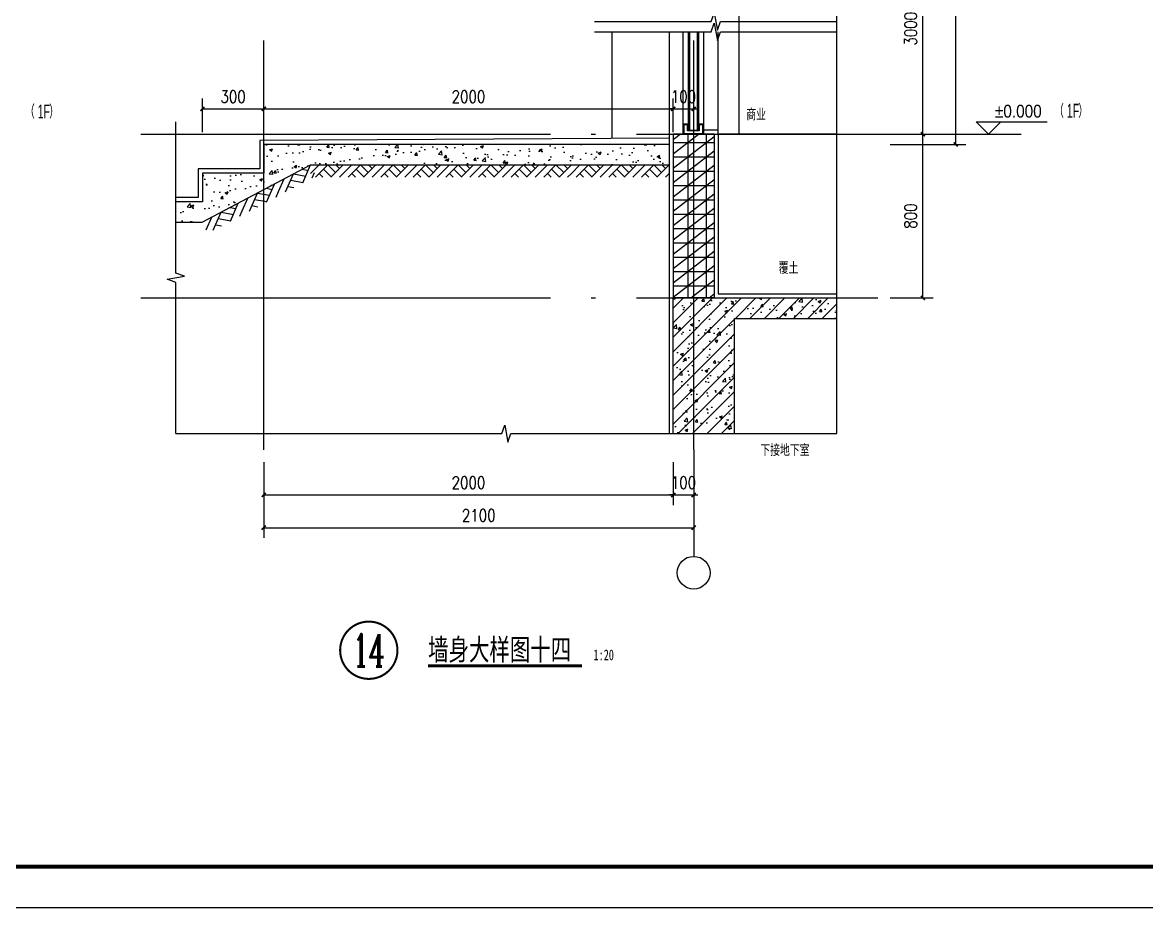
# Model space of a CAD drawing. Extents: x 718358 to 1668613, y -348838 to -159582.
# Drawn here: x 874419 to 879909, y -348838 to -344513 of the extents above; entities that cross this region are included whole.
import ezdxf
from ezdxf.enums import TextEntityAlignment as Align

# ---------------------------------------------------------------- set-up
doc = ezdxf.new("R2010")
doc.units = 0
doc.header["$LTSCALE"] = 1000
doc.linetypes.add('DOTE', pattern=[2.42, 2, -0.2, 0.02, -0.2])
for name, color, linetype in [('AXIS_TEXT', 7, 'Continuous'), ('PUB_TEXT', 10, 'Continuous'), ('建-可见线', 7, 'Continuous'), ('建-图例填充', 251, 'Continuous'), ('建-图框', 4, 'Continuous'), ('建-墙体', 2, 'Continuous'), ('建-尺寸', 73, 'Continuous'), ('建-房间名', 7, 'Continuous'), ('建-柱子', 6, 'Continuous'), ('建-标高', 3, 'Continuous'), ('建-符号', 3, 'Continuous'), ('建-符号说明', 7, 'Continuous'), ('建-轴标', 3, 'Continuous'), ('建-轴网', 14, 'DOTE'), ('建-门窗', 4, 'Continuous')]:
    doc.layers.add(name, color=color, linetype=linetype)
doc.styles.add('_TCH_DIM', font='gt单线西文.shx', dxfattribs={"width": 0.8, "bigfont": 'gt单线中文.shx'})
doc.styles.add('_TCH_LABEL', font='COMPLEX', dxfattribs={"bigfont": 'GBCBIG'})
doc.styles.add('_TCH_SPACE', font='gt单线西文.shx', dxfattribs={"width": 0.8, "height": 5, "bigfont": 'gt单线中文.shx'})
doc.styles.add('COMPLEX', font='COMPLEX')
doc.styles.add('DIM_FONT', font='SIMPLEX.shx', dxfattribs={"width": 0.8, "bigfont": 'GBCBIG.shx'})
doc.styles.add('黑体字', font='simhei.ttf', dxfattribs={"width": 0.7})
doc.dimstyles.new('DIMN20', dxfattribs={"dimscale": 0.2, "dimtxt": 300, "dimasz": 100, "dimexe": 250, "dimexo": 300, "dimgap": 150, "dimtad": 1, "dimdec": 0, "dimzin": 0, "dimdsep": 46, "dimtxsty": 'DIM_FONT', "dimblk": 'ARCHTICK', "dimcen": 0.09, "dimdle": 1, "dimclrt": 7, "dimazin": 2, "dimtfac": 1, "dimtdec": 0, "dimtix": 1, "dimtmove": 2, "dimatfit": 3, "dimldrblk": 'ARCHTICK', "dimfxl": 1, "dimtolj": 1, "dimtzin": 0, "dimarcsym": 0})

# ---------------------------------------------------------------- blocks, each defined once
blk = doc.blocks.new('玻璃门大样')
for p, q in [((-50, -46), (-50, -496)), ((-25, -496), (-25, -46)), ((-19, -496), (-19, -16)), ((19, -496), (19, -16)), ((25, -496), (25, -46)), ((50, -496), (50, -46))]:
    blk.add_line(p, q)
blk.add_lwpolyline([(-50, 4), (-50, -46), (-45, -46), (-45, -46), (-25, -46), (-25, -16), (25, -16), (25, -46), (45, -46), (45, -46), (50, -46), (50, 4)])
blk.add_lwpolyline([(-29, -42), (-46, -42), (-46, 0), (46, 0), (46, -42), (29, -42), (29, -12), (-29, -12)], close=True)
blk = doc.blocks.new('_ArchTick')
at = {"color": 0, "linetype": 'ByBlock', "const_width": 0.4}
blk.add_lwpolyline([(-0.5, -0.5), (0.5, 0.5)], dxfattribs=at)
blk = doc.blocks.new('*D1589')
at = {"layer": 'Defpoints', "color": 0, "transparency": 16777216}
for p in [(878597.4, -344028.9), (878817.4, -344028.9), (878597.4, -345058.9)]:
    blk.add_point(p, dxfattribs=at)
at = {"layer": '建-尺寸', "color": 0, "lineweight": -2, "transparency": 16777216}
for p, q in [((878657.4, -344028.9), (878867.4, -344028.9)), ((878817.4, -345059.1), (878817.4, -344028.7)), ((878657.4, -345058.9), (878867.4, -345058.9))]:
    blk.add_line(p, q, dxfattribs=at)
at = {"layer": '建-尺寸', "color": 0, "lineweight": -2, "transparency": 16777216, "xscale": 20, "yscale": 20, "zscale": 20}
for p, rotation in [((878817.4, -344028.9), 90), ((878817.4, -345058.9), 270)]:
    blk.add_blockref('_ArchTick', p, dxfattribs=dict(at, rotation=rotation))
at = {"layer": '建-尺寸', "color": 7, "transparency": 16777216, "insert": (878757.4, -344543.9), "char_height": 60, "attachment_point": 5, "rotation": 90, "style": 'DIM_FONT'}
blk.add_mtext('\\A1;3000', dxfattribs=at)
blk = doc.blocks.new('*D1590')
at = {"layer": 'Defpoints', "color": 0, "transparency": 16777216}
for p in [(878597.4, -345058.9), (878817.4, -345058.9), (878597.4, -345858.9)]:
    blk.add_point(p, dxfattribs=at)
at = {"layer": '建-尺寸', "color": 0, "lineweight": -2, "transparency": 16777216}
for p, q in [((878657.4, -345058.9), (878867.4, -345058.9)), ((878817.4, -345859.1), (878817.4, -345058.7)), ((878657.4, -345858.9), (878867.4, -345858.9))]:
    blk.add_line(p, q, dxfattribs=at)
at = {"layer": '建-尺寸', "color": 0, "lineweight": -2, "transparency": 16777216, "xscale": 20, "yscale": 20, "zscale": 20}
for p, rotation in [((878817.4, -345058.9), 90), ((878817.4, -345858.9), 270)]:
    blk.add_blockref('_ArchTick', p, dxfattribs=dict(at, rotation=rotation))
at = {"layer": '建-尺寸', "color": 7, "transparency": 16777216, "insert": (878757.4, -345458.9), "char_height": 60, "attachment_point": 5, "rotation": 90, "style": 'DIM_FONT'}
blk.add_mtext('\\A1;800', dxfattribs=at)
blk = doc.blocks.new('*D1593')
at = {"layer": 'Defpoints', "color": 0, "transparency": 16777216}
for p in [(878597.4, -342158.9), (878977.4, -342158.9), (878597.4, -345108.9)]:
    blk.add_point(p, dxfattribs=at)
at = {"layer": '建-轴标', "color": 0, "lineweight": -2, "transparency": 16777216}
for p, q in [((878657.4, -342158.9), (879027.4, -342158.9)), ((878977.4, -345109.1), (878977.4, -342158.7)), ((878657.4, -345108.9), (879027.4, -345108.9))]:
    blk.add_line(p, q, dxfattribs=at)
at = {"layer": '建-轴标', "color": 0, "lineweight": -2, "transparency": 16777216, "xscale": 20, "yscale": 20, "zscale": 20}
for p, rotation in [((878977.4, -342158.9), 90), ((878977.4, -345108.9), 270)]:
    blk.add_blockref('_ArchTick', p, dxfattribs=dict(at, rotation=rotation))
at = {"layer": '建-轴标', "color": 7, "transparency": 16777216, "insert": (878917.4, -343633.9), "char_height": 60, "attachment_point": 5, "rotation": 90, "style": 'DIM_FONT'}
blk.add_mtext('\\A1;5100', dxfattribs=at)
blk = doc.blocks.new('_AXISO')
blk.add_circle((0, 0), 0.5)
at = {"layer": 'AXIS_TEXT', "style": 'COMPLEX', "width": 1.041667}
blk.add_attdef('A', text='', height=0.56, dxfattribs=at).set_placement((-0.25, -0.28), (0.25, -0.28), align=Align.FIT)
blk = doc.blocks.new('*D1594')
at = {"layer": 'Defpoints', "color": 0, "transparency": 16777216}
for p in [(875597.4, -346601.7), (877697.4, -346601.7), (877697.4, -346981.7)]:
    blk.add_point(p, dxfattribs=at)
at = {"layer": '建-轴标', "color": 0, "lineweight": -2, "transparency": 16777216}
for p, q in [((875597.4, -346661.7), (875597.4, -347031.7)), ((877697.4, -346661.7), (877697.4, -347031.7)), ((875597.2, -346981.7), (877697.6, -346981.7))]:
    blk.add_line(p, q, dxfattribs=at)
at = {"layer": '建-轴标', "color": 0, "lineweight": -2, "transparency": 16777216, "xscale": 20, "yscale": 20, "zscale": 20, "rotation": 180}
blk.add_blockref('_ArchTick', (875597.4, -346981.7), dxfattribs=at)
at = {"layer": '建-轴标', "color": 0, "lineweight": -2, "transparency": 16777216, "xscale": 20, "yscale": 20, "zscale": 20}
blk.add_blockref('_ArchTick', (877697.4, -346981.7), dxfattribs=at)
at = {"layer": '建-轴标', "color": 7, "transparency": 16777216, "insert": (876647.4, -346921.7), "char_height": 60, "attachment_point": 5, "style": 'DIM_FONT'}
blk.add_mtext('\\A1;2100', dxfattribs=at)
blk = doc.blocks.new('*D1595')
at = {"layer": 'Defpoints', "color": 0, "transparency": 16777216}
for p in [(877597.4, -346601.7), (877697.4, -346601.7), (877697.4, -346821.7)]:
    blk.add_point(p, dxfattribs=at)
at = {"layer": '建-尺寸', "color": 0, "lineweight": -2, "transparency": 16777216}
for p, q in [((877597.4, -346661.7), (877597.4, -346871.7)), ((877697.4, -346661.7), (877697.4, -346871.7)), ((877597.4, -346821.7), (877577.4, -346821.7)), ((877597.4, -346821.7), (877697.4, -346821.7)), ((877697.4, -346821.7), (877717.4, -346821.7))]:
    blk.add_line(p, q, dxfattribs=at)
at = {"layer": '建-尺寸', "color": 0, "lineweight": -2, "transparency": 16777216, "xscale": 20, "yscale": 20, "zscale": 20}
blk.add_blockref('_ArchTick', (877597.4, -346821.7), dxfattribs=at)
at = {"layer": '建-尺寸', "color": 0, "lineweight": -2, "transparency": 16777216, "xscale": 20, "yscale": 20, "zscale": 20, "rotation": 180}
blk.add_blockref('_ArchTick', (877697.4, -346821.7), dxfattribs=at)
at = {"layer": '建-尺寸', "color": 7, "transparency": 16777216, "insert": (877647.4, -346761.7), "char_height": 60, "attachment_point": 5, "style": 'DIM_FONT'}
blk.add_mtext('\\A1;100', dxfattribs=at)
blk = doc.blocks.new('*D1596')
at = {"layer": 'Defpoints', "color": 0, "transparency": 16777216}
for p in [(875597.4, -346601.7), (877597.4, -346601.7), (877597.4, -346821.7)]:
    blk.add_point(p, dxfattribs=at)
at = {"layer": '建-尺寸', "color": 0, "lineweight": -2, "transparency": 16777216}
for p, q in [((875597.4, -346661.7), (875597.4, -346871.7)), ((877597.4, -346661.7), (877597.4, -346871.7)), ((875597.2, -346821.7), (877597.6, -346821.7))]:
    blk.add_line(p, q, dxfattribs=at)
at = {"layer": '建-尺寸', "color": 0, "lineweight": -2, "transparency": 16777216, "xscale": 20, "yscale": 20, "zscale": 20, "rotation": 180}
blk.add_blockref('_ArchTick', (875597.4, -346821.7), dxfattribs=at)
at = {"layer": '建-尺寸', "color": 0, "lineweight": -2, "transparency": 16777216, "xscale": 20, "yscale": 20, "zscale": 20}
blk.add_blockref('_ArchTick', (877597.4, -346821.7), dxfattribs=at)
at = {"layer": '建-尺寸', "color": 7, "transparency": 16777216, "insert": (876597.4, -346761.7), "char_height": 60, "attachment_point": 5, "style": 'DIM_FONT'}
blk.add_mtext('\\A1;2000', dxfattribs=at)
blk = doc.blocks.new('$LinePat$素土夯实')
at = {"color": 0}
for p, q in [((0, -210), (210, 0)), ((120, -300), (420, 0)), ((420, 0), (608, -188)), ((495, -300), (795, 0)), ((615, 0), (705, -90)), ((210, -210), (300, -300)), ((315, -105), (502, -293)), ((705, -300), (795, -210))]:
    blk.add_line(p, q, dxfattribs=at)
blk = doc.blocks.new('*D3406')
at = {"layer": 'Defpoints', "color": 0, "transparency": 16777216}
for p in [(875597.4, -344935), (875297.4, -345108.9), (875597.4, -345108.9)]:
    blk.add_point(p, dxfattribs=at)
at = {"layer": '建-尺寸', "color": 0, "lineweight": -2, "transparency": 16777216}
for p, q in [((875297.4, -345048.9), (875297.4, -344885)), ((875597.4, -345048.9), (875597.4, -344885)), ((875297.2, -344935), (875597.6, -344935))]:
    blk.add_line(p, q, dxfattribs=at)
at = {"layer": '建-尺寸', "color": 0, "lineweight": -2, "transparency": 16777216, "xscale": 20, "yscale": 20, "zscale": 20, "rotation": 180}
blk.add_blockref('_ArchTick', (875297.4, -344935), dxfattribs=at)
at = {"layer": '建-尺寸', "color": 0, "lineweight": -2, "transparency": 16777216, "xscale": 20, "yscale": 20, "zscale": 20}
blk.add_blockref('_ArchTick', (875597.4, -344935), dxfattribs=at)
at = {"layer": '建-尺寸', "color": 7, "transparency": 16777216, "insert": (875447.4, -344875), "char_height": 60, "attachment_point": 5, "style": 'DIM_FONT'}
blk.add_mtext('\\A1;300', dxfattribs=at)
blk = doc.blocks.new('*D3407')
at = {"layer": 'Defpoints', "color": 0, "transparency": 16777216}
for p in [(877597.4, -344935), (875597.4, -345108.9), (877597.4, -345108.9)]:
    blk.add_point(p, dxfattribs=at)
at = {"layer": '建-尺寸', "color": 0, "lineweight": -2, "transparency": 16777216}
for p, q in [((875597.4, -345048.9), (875597.4, -344885)), ((877597.4, -345048.9), (877597.4, -344885)), ((875597.2, -344935), (877597.6, -344935))]:
    blk.add_line(p, q, dxfattribs=at)
at = {"layer": '建-尺寸', "color": 0, "lineweight": -2, "transparency": 16777216, "xscale": 20, "yscale": 20, "zscale": 20, "rotation": 180}
blk.add_blockref('_ArchTick', (875597.4, -344935), dxfattribs=at)
at = {"layer": '建-尺寸', "color": 0, "lineweight": -2, "transparency": 16777216, "xscale": 20, "yscale": 20, "zscale": 20}
blk.add_blockref('_ArchTick', (877597.4, -344935), dxfattribs=at)
at = {"layer": '建-尺寸', "color": 7, "transparency": 16777216, "insert": (876597.4, -344875), "char_height": 60, "attachment_point": 5, "style": 'DIM_FONT'}
blk.add_mtext('\\A1;2000', dxfattribs=at)
blk = doc.blocks.new('*D3408')
at = {"layer": 'Defpoints', "color": 0, "transparency": 16777216}
for p in [(877697.4, -344935), (877597.4, -345108.9), (877697.4, -345108.9)]:
    blk.add_point(p, dxfattribs=at)
at = {"layer": '建-尺寸', "color": 0, "lineweight": -2, "transparency": 16777216}
for p, q in [((877597.4, -345048.9), (877597.4, -344885)), ((877697.4, -345048.9), (877697.4, -344885)), ((877597.4, -344935), (877577.4, -344935)), ((877597.4, -344935), (877697.4, -344935)), ((877697.4, -344935), (877717.4, -344935))]:
    blk.add_line(p, q, dxfattribs=at)
at = {"layer": '建-尺寸', "color": 0, "lineweight": -2, "transparency": 16777216, "xscale": 20, "yscale": 20, "zscale": 20}
blk.add_blockref('_ArchTick', (877597.4, -344935), dxfattribs=at)
at = {"layer": '建-尺寸', "color": 0, "lineweight": -2, "transparency": 16777216, "xscale": 20, "yscale": 20, "zscale": 20, "rotation": 180}
blk.add_blockref('_ArchTick', (877697.4, -344935), dxfattribs=at)
at = {"layer": '建-尺寸', "color": 7, "transparency": 16777216, "insert": (877647.4, -344875), "char_height": 60, "attachment_point": 5, "style": 'DIM_FONT'}
blk.add_mtext('\\A1;100', dxfattribs=at)

msp = doc.modelspace()

# ---------------------------------------------------------------- hatches: boundary and pattern name
at = {"layer": '建-图例填充'}
h = msp.add_hatch(dxfattribs=at)
h.set_pattern_fill('空心砖', color=256, scale=20, style=0)
h.set_pattern_definition([(0, (0, 0), (0, 70), []), (37.875, (80, 0), (-33.9230555, 43.6153314), []), (90, (80, 0), (-90, 6e-15), [])])
h.paths.add_polyline_path([(877797.4, -345058.9), (877597.4, -345058.9), (877597.4, -345858.9), (877797.4, -345858.9)])
h.paths.add_polyline_path([(875697.4, -341308.9), (875497.4, -341308.9), (875497.4, -342158.9), (875697.4, -342158.9)])
h.paths.add_polyline_path([(875297.4, -341308.9), (875197.4, -341308.9), (875197.4, -342158.9), (875297.4, -342158.9)])
h.paths.add_polyline_path([(875297.4, -342258.9), (875197.4, -342258.9), (875197.4, -342758.9), (875297.4, -342758.9)])
h.paths.add_polyline_path([(875297.4, -339458.9), (875197.4, -339458.9), (875197.4, -340058.9), (875297.4, -340058.9)])
h.paths.add_polyline_path([(877797.4, -342858.9), (877597.4, -342858.9), (877597.4, -342958.9), (877597.4, -343458.9), (877782.9, -343458.9), (877797.4, -343419.1)])
h.paths.add_polyline_path([(877797.4, -343508.9), (877597.4, -343508.9), (877597.4, -343808.9), (877797.4, -343808.9)])
h.paths.add_polyline_path([(871226.6, -342056.7), (871362.9, -342056.7), (871362.9, -341955.8), (871226.6, -341955.8)], flags=9)
h.paths.add_polyline_path([(871947.9, -339003.7), (872192.1, -339003.7), (872192.1, -338904.5), (871947.9, -338904.5)], flags=9)
h.paths.add_polyline_path([(874554.6, -342043.7), (874593.4, -342043.7), (874593.4, -341957.7), (874554.6, -341957.7)], flags=9)
h.paths.add_polyline_path([(874480.6, -342048.9), (874564.3, -342048.9), (874564.3, -341946.9), (874480.6, -341946.9)], flags=9)
h.paths.add_polyline_path([(874435, -342043.7), (874474.3, -342043.7), (874474.3, -341957.7), (874435, -341957.7)], flags=9)
h.paths.add_polyline_path([(874197.5, -342043.7), (874413.6, -342043.7), (874413.6, -341949.2), (874197.5, -341949.2)], flags=9)
h.paths.add_polyline_path([(874406.5, -339695.9), (874775, -339695.9), (874775, -339580.6), (874406.5, -339580.6)], flags=9)
h.paths.add_polyline_path([(874167.7, -339693.7), (874420, -339693.7), (874420, -339599.2), (874167.7, -339599.2)], flags=9)
h.paths.add_polyline_path([(873845.4, -343678.9), (873845.4, -343488.9), (873935.4, -343488.9), (873935.4, -343678.9)], flags=9)
h.paths.add_polyline_path([(873855.4, -340653.9), (873855.4, -340463.9), (873945.4, -340463.9), (873945.4, -340653.9)], flags=9)
h.paths.add_polyline_path([(873845.4, -339360.7), (873845.4, -339207.2), (873935.4, -339207.2), (873935.4, -339360.7)], flags=9)
h.paths.add_polyline_path([(871594.8, -339084.2), (871707.4, -339084.2), (871707.4, -338989.7), (871594.8, -338989.7)], flags=9)
h.paths.add_polyline_path([(869735.2, -340862.4), (870321.4, -340862.4), (870321.4, -340757.4), (869735.2, -340757.4)], flags=9)
h.paths.add_polyline_path([(869733.4, -340750.4), (869928.5, -340750.4), (869928.5, -340645.4), (869733.4, -340645.4)], flags=9)
h.paths.add_polyline_path([(871448.1, -343467.4), (872034.3, -343467.4), (872034.3, -343362.4), (871448.1, -343362.4)], flags=9)
h.paths.add_polyline_path([(871446.3, -343355.4), (871641.4, -343355.4), (871641.4, -343250.4), (871446.3, -343250.4)], flags=9)
h.paths.add_polyline_path([(876253.6, -342056.7), (876390, -342056.7), (876390, -341955.8), (876253.6, -341955.8)], flags=9)
h.paths.add_polyline_path([(876974.9, -338603.7), (877219.2, -338603.7), (877219.2, -338504.5), (876974.9, -338504.5)], flags=9)
h.paths.add_polyline_path([(879581.7, -342040.4), (879620.4, -342040.4), (879620.4, -341954.4), (879581.7, -341954.4)], flags=9)
h.paths.add_polyline_path([(879507.6, -342045.5), (879591.4, -342045.5), (879591.4, -341943.5), (879507.6, -341943.5)], flags=9)
h.paths.add_polyline_path([(879462.1, -342040.4), (879501.3, -342040.4), (879501.3, -341954.4), (879462.1, -341954.4)], flags=9)
h.paths.add_polyline_path([(879224.6, -342043.7), (879440.6, -342043.7), (879440.6, -341949.2), (879224.6, -341949.2)], flags=9)
h.paths.add_polyline_path([(879433.5, -339294.6), (879802, -339294.6), (879802, -339179.4), (879433.5, -339179.4)], flags=9)
h.paths.add_polyline_path([(879194.7, -339293.7), (879447, -339293.7), (879447, -339199.2), (879194.7, -339199.2)], flags=9)
h.paths.add_polyline_path([(878872.4, -343728.9), (878872.4, -343538.9), (878962.4, -343538.9), (878962.4, -343728.9)], flags=9)
h.paths.add_polyline_path([(878872.4, -340853.9), (878872.4, -340663.9), (878962.4, -340663.9), (878962.4, -340853.9)], flags=9)
h.paths.add_polyline_path([(878872.4, -338960.7), (878872.4, -338807.2), (878962.4, -338807.2), (878962.4, -338960.7)], flags=9)
h.paths.add_polyline_path([(876721.9, -338684.2), (876834.4, -338684.2), (876834.4, -338589.7), (876721.9, -338589.7)], flags=9)
h.paths.add_polyline_path([(876869, -341145.8), (877119.2, -341145.8), (877119.2, -341040.8), (876869, -341040.8)], flags=9)
h.paths.add_polyline_path([(876914.7, -341032), (877119, -341032), (877119, -340937.5), (876914.7, -340937.5)], flags=9)
h.paths.add_polyline_path([(876744.1, -341032.9), (876938.6, -341032.9), (876938.6, -340929.6), (876744.1, -340929.6)], flags=9)
h.paths.add_polyline_path([(876533.4, -341032), (876765.4, -341032), (876765.4, -340937.5), (876533.4, -340937.5)], flags=9)
h.paths.add_polyline_path([(876475.4, -341028.1), (876553.6, -341028.1), (876553.6, -340933.9), (876475.4, -340933.9)], flags=9)
h.paths.add_polyline_path([(876434.7, -341032), (876496.1, -341032), (876496.1, -340937.5), (876434.7, -340937.5)], flags=9)
h.paths.add_polyline_path([(876634.5, -343467.4), (877220.7, -343467.4), (877220.7, -343362.4), (876634.5, -343362.4)], flags=9)
h.paths.add_polyline_path([(876632.7, -343355.4), (876827.8, -343355.4), (876827.8, -343250.4), (876632.7, -343250.4)], flags=9)
h.paths.add_polyline_path([(875799.6, -341231.3), (877019.4, -341231.3), (877019.4, -341126.3), (875799.6, -341126.3)], flags=9)
h.paths.add_polyline_path([(881380.6, -342056.7), (881517, -342056.7), (881517, -341955.8), (881380.6, -341955.8)], flags=9)
h.paths.add_polyline_path([(882001.9, -340003.7), (882246.2, -340003.7), (882246.2, -339904.5), (882001.9, -339904.5)], flags=9)
h.paths.add_polyline_path([(881748.9, -339584.2), (881861.5, -339584.2), (881861.5, -339489.7), (881748.9, -339489.7)], flags=9)
h.paths.add_polyline_path([(884169.4, -348353.8), (884772.5, -348353.8), (884772.5, -348237.5), (884169.4, -348237.5)], flags=9)
h.paths.add_polyline_path([(885219.7, -348038.1), (885452.1, -348038.1), (885452.1, -347948.1), (885219.7, -347948.1)], flags=9)
h.paths.add_polyline_path([(884165.1, -348228.9), (884803.7, -348228.9), (884803.7, -348141), (884165.1, -348141)], flags=9)
h.paths.add_polyline_path([(884138.8, -348146.9), (884816.2, -348146.9), (884816.2, -348059), (884138.8, -348059)], flags=9)
h.paths.add_polyline_path([(885190.5, -347934.9), (885471.8, -347934.9), (885471.8, -347862.9), (885190.5, -347862.9)], flags=9)
h.paths.add_polyline_path([(884140, -347988.8), (884854.9, -347988.8), (884854.9, -347900.9), (884140, -347900.9)], flags=9)
h.paths.add_polyline_path([(883710.3, -348349.3), (884011.7, -348349.3), (884011.7, -348251), (883710.3, -348251)], flags=9)
h.paths.add_polyline_path([(881933.2, -348162.3), (882254.9, -348162.3), (882254.9, -348121.7), (881933.2, -348121.7)], flags=9)
h.paths.add_polyline_path([(885236.9, -348144), (885401.6, -348144), (885401.6, -348034.1), (885236.9, -348034.1)], flags=9)
h.paths.add_polyline_path([(885329.2, -348599.9), (885422.1, -348599.9), (885422.1, -348494.9), (885329.2, -348494.9)], flags=9)
h.paths.add_polyline_path([(885253, -348336.5), (885384.9, -348336.5), (885384.9, -348229.2), (885253, -348229.2)], flags=9)
h.paths.add_polyline_path([(880665.6, -348324.5), (880863.9, -348324.5), (880863.9, -348241.8), (880665.6, -348241.8)], flags=9)
h.paths.add_polyline_path([(880665.4, -348523), (880864.1, -348523), (880864.1, -348439.3), (880665.4, -348439.3)], flags=9)
h.paths.add_polyline_path([(880665.5, -348616.4), (880864, -348616.4), (880864, -348533), (880665.5, -348533)], flags=9)
h.paths.add_polyline_path([(881319.9, -348332.6), (881518.1, -348332.6), (881518.1, -348250.3), (881319.9, -348250.3)], flags=9)
h.paths.add_polyline_path([(881320, -348425.4), (881518, -348425.4), (881518, -348343.8), (881320, -348343.8)], flags=9)
h.paths.add_polyline_path([(880488, -348363.6), (880573.4, -348363.6), (880573.4, -348278.1), (880488, -348278.1)], flags=9)
h.paths.add_polyline_path([(880489.1, -348567.2), (880572.4, -348567.2), (880572.4, -348488), (880489.1, -348488)], flags=9)
h.paths.add_polyline_path([(880665.5, -348432), (880864, -348432), (880864, -348349), (880665.5, -348349)], flags=9)
h.paths.add_polyline_path([(882810.7, -348351.8), (883112.6, -348351.8), (883112.6, -348251.8), (882810.7, -348251.8)], flags=9)
h.paths.add_polyline_path([(882811.1, -348482.3), (883112.2, -348482.3), (883112.2, -348384.8), (882811.1, -348384.8)], flags=9)
h.paths.add_polyline_path([(882811.1, -348618.1), (883112.2, -348618.1), (883112.2, -348520.6), (882811.1, -348520.6)], flags=9)
h.paths.add_polyline_path([(881905.8, -348616.6), (882207.4, -348616.6), (882207.4, -348517.4), (881905.8, -348517.4)], flags=9)
h.paths.add_polyline_path([(881906.8, -348351), (882208.7, -348351), (882208.7, -348251), (881906.8, -348251)], flags=9)
h.paths.add_polyline_path([(881906.1, -348483.3), (882207.1, -348483.3), (882207.1, -348385.8), (881906.1, -348385.8)], flags=9)
h.paths.add_polyline_path([(882425.5, -348200.3), (882954.4, -348200.3), (882954.4, -348109.3), (882425.5, -348109.3)], flags=9)
h.paths.add_polyline_path([(882989.1, -348200.5), (883257.3, -348200.5), (883257.3, -348114.8), (882989.1, -348114.8)], flags=9)
h.paths.add_polyline_path([(882257.3, -348040.7), (883640.3, -348040.7), (883640.3, -347923.6), (882257.3, -347923.6)], flags=9)
h.paths.add_polyline_path([(882272.3, -348112.6), (883572.2, -348112.6), (883572.2, -348039.9), (882272.3, -348039.9)], flags=9)
h.paths.add_polyline_path([(884995.8, -348034.9), (885165.4, -348034.9), (885165.4, -347952.9), (884995.8, -347952.9)], flags=9)
h.paths.add_polyline_path([(884997.8, -348230), (885167.4, -348230), (885167.4, -348148), (884997.8, -348148)], flags=9)
h.paths.add_polyline_path([(884997.8, -348329.6), (885167.4, -348329.6), (885167.4, -348247.6), (884997.8, -348247.6)], flags=9)
h.paths.add_polyline_path([(884997.7, -348536.5), (885167.2, -348536.5), (885167.2, -348454.9), (884997.7, -348454.9)], flags=9)
h.paths.add_polyline_path([(884981.3, -347935.4), (885180, -347935.4), (885180, -347851.7), (884981.3, -347851.7)], flags=9)
h.paths.add_polyline_path([(883710.3, -348550.5), (884011.7, -348550.5), (884011.7, -348452.2), (883710.3, -348452.2)], flags=9)
h.paths.add_polyline_path([(883710.4, -348186.5), (884011.6, -348186.5), (884011.6, -348088.6), (883710.4, -348088.6)], flags=9)
h.paths.add_polyline_path([(883710.3, -347986.7), (884011.7, -347986.7), (884011.7, -347888.4), (883710.3, -347888.4)], flags=9)
h.paths.add_polyline_path([(884997.6, -348130.5), (885167.6, -348130.5), (885167.6, -348047.5), (884997.6, -348047.5)], flags=9)
h.paths.add_polyline_path([(881359.9, -343757.8), (881946.1, -343757.8), (881946.1, -343652.8), (881359.9, -343652.8)], flags=9)
h.paths.add_polyline_path([(881358.6, -343645.8), (881777.2, -343645.8), (881777.2, -343540.8), (881358.6, -343540.8)], flags=9)
h.paths.add_polyline_path([(869877.8, -343230.5), (869944.5, -343230.5), (869944.5, -343086.5), (869877.8, -343086.5)], flags=9)
h.paths.add_polyline_path([(869768.4, -343199.8), (869900.2, -343199.8), (869900.2, -343100.6), (869768.4, -343100.6)], flags=9)
h.paths.add_polyline_path([(869731.2, -343230.5), (869797.8, -343230.5), (869797.8, -343086.5), (869731.2, -343086.5)], flags=9)
h.paths.add_polyline_path([(869620.6, -343202.2), (869760.4, -343202.2), (869760.4, -343098.8), (869620.6, -343098.8)], flags=9)
h.paths.add_polyline_path([(874986.3, -340466), (875053, -340466), (875053, -340322), (874986.3, -340322)], flags=9)
h.paths.add_polyline_path([(874876.9, -340435.3), (875008.7, -340435.3), (875008.7, -340336.1), (874876.9, -340336.1)], flags=9)
h.paths.add_polyline_path([(874839.7, -340466), (874906.3, -340466), (874906.3, -340322), (874839.7, -340322)], flags=9)
h.paths.add_polyline_path([(874729.1, -340437.7), (874868.9, -340437.7), (874868.9, -340334.3), (874729.1, -340334.3)], flags=9)
h.paths.add_polyline_path([(879936.3, -343303), (880003, -343303), (880003, -343159), (879936.3, -343159)], flags=9)
h.paths.add_polyline_path([(879826.9, -343272.3), (879958.7, -343272.3), (879958.7, -343173.1), (879826.9, -343173.1)], flags=9)
h.paths.add_polyline_path([(879789.7, -343303), (879856.3, -343303), (879856.3, -343159), (879789.7, -343159)], flags=9)
h.paths.add_polyline_path([(879679.1, -343274.7), (879818.9, -343274.7), (879818.9, -343171.3), (879679.1, -343171.3)], flags=9)
h.paths.add_polyline_path([(885238.4, -348473.4), (885328.5, -348473.4), (885328.5, -348377.4), (885238.4, -348377.4)], flags=9)
h.paths.add_polyline_path([(885238.2, -348234), (885397.8, -348234), (885397.8, -348138), (885238.2, -348138)], flags=9)
h.paths.add_polyline_path([(884234.9, -348561.2), (884679.3, -348561.2), (884679.3, -348444), (884234.9, -348444)], flags=9)
h.paths.add_polyline_path([(875297.4, -342158.9), (875397.4, -342158.9), (875397.4, -341308.9), (875297.4, -341308.9)], flags=16)
h.paths.add_polyline_path([(875297.4, -342758.9), (875397.4, -342758.9), (875397.4, -342258.9), (875297.4, -342258.9)], flags=16)
h = msp.add_hatch(dxfattribs=at)
h.set_pattern_fill('混凝土', color=256, scale=20, style=0)
h.set_pattern_definition([(50, (0, 0), (143.452037, -12.550427), [15, -165]), (355, (0, 0), (-27.750267, 150.438427), [12, -132]), (100.4514, (11.95, -1.05), (115.701876, 137.887908), [12.748038, -140.228422]), (46.1842, (0, 40), (213.44821, -33.103803), [22.5, -247.5]), (96.6356, (17.79, 37.24), (186.93254, 194.823574), [19.12206, -210.3426]), (351.1842, (0, 40), (186.93239, 194.82372), [18, -198]), (21, (20, 30), (119.38141, -80.523778), [15, -165]), (326, (20, 30), (48.663066, 145.03001), [12, -132]), (71.4514, (29.95, 23.29), (168.044526, 64.5061), [12.748038, -140.228422]), (37.5, (0, 0), (2.431971, 66.5787708), [0, -130.4, 0, -134, 0, -132.5]), (7.5, (0, 0), (52.6139075, 78.8823424), [0, -76.4, 0, -127.4, 0, -50.5]), (327.5, (-44.6, 0), (106.7644872, -4.5109743), [0, -50, 0, -156, 0, -207]), (317.5, (-64.6, 0), (116.637234, 20.0209965), [0, -65, 0, -103.6, 0, -147])])
h.paths.add_polyline_path([(877577.4, -345208.9), (877577.4, -345108.9), (875597.4, -345108.9), (875597.4, -345248.9), (875297.4, -345248.9), (875297.4, -345388.9), (875167.4, -345388.9), (875167.4, -345488.9), (875296.3, -345488.9), (875826.3, -345208.9)])
h = msp.add_hatch(dxfattribs=at)
h.set_pattern_fill('钢筋混凝土', color=256, scale=20, style=0)
h.set_pattern_definition([(45, (0, 0), (-35.355339, 35.355339), []), (50, (0, 0), (143.452037, -12.550427), [15, -165]), (355, (0, 0), (-27.750267, 150.438427), [12, -132]), (100.4514, (11.95, -1.05), (115.701876, 137.887908), [12.748038, -140.228422]), (46.1842, (0, 40), (213.44821, -33.103803), [22.5, -247.5]), (96.6356, (17.79, 37.24), (186.93254, 194.823574), [19.12206, -210.3426]), (351.1842, (0, 40), (186.93239, 194.82372), [18, -198]), (21, (20, 30), (119.38141, -80.523778), [15, -165]), (326, (20, 30), (48.663066, 145.03001), [12, -132]), (71.4514, (29.95, 23.29), (168.044526, 64.5061), [12.748038, -140.228422]), (37.5, (0, 0), (2.431971, 66.5787708), [0, -130.4, 0, -134, 0, -132.5]), (7.5, (0, 0), (52.6139075, 78.8823424), [0, -76.4, 0, -127.4, 0, -50.5]), (327.5, (-44.6, 0), (106.7644872, -4.5109743), [0, -50, 0, -156, 0, -207]), (317.5, (-64.6, 0), (116.637234, 20.0209965), [0, -65, 0, -103.6, 0, -147])])
h.paths.add_polyline_path([(877897.4, -345958.9), (878397.4, -345958.9), (878397.4, -345858.9), (877597.4, -345858.9), (877597.4, -346522.1), (877897.4, -346522.1)])

# ---------------------------------------------------------------- linework, layer by layer
at = {"layer": '建-可见线'}
for p, q in [((877917.4, -342878.9), (877917.4, -345058.9)), ((877297.4, -344558.9), (877297.4, -345080.4)), ((877817.4, -345038.9), (877817.4, -344558.9)), ((877577.4, -345078.9), (877577.4, -346522.1)), ((877817.4, -345058.9), (877817.4, -345838.9)), ((877817.4, -345838.9), (878397.4, -345838.9))]:
    msp.add_line(p, q, dxfattribs=at)
for points in [[(877577.4, -344558.9), (877577.4, -345078.9), (875577.4, -345088.9), (875577.4, -345228.9), (875277.4, -345228.9), (875277.4, -345368.9), (875167.4, -345368.9)], [(878397.4, -345058.9), (877817.4, -345058.9), (877817.4, -345038.9), (877745.8, -345038.9)]]:
    msp.add_lwpolyline(points, dxfattribs=at)
at = {"layer": '建-图框'}
msp.add_lwpolyline([(868867.9, -348837.6), (885687.9, -348837.6), (885687.9, -336957.6), (868867.9, -336957.6)], close=True, dxfattribs=at)
at = {"layer": '建-图框', "const_width": 20}
msp.add_lwpolyline([(869367.9, -348637.6), (885487.9, -348637.6), (885487.9, -337157.6), (869367.9, -337157.6)], close=True, dxfattribs=at)
at = {"layer": '建-墙体'}
for p, q in [((877597.4, -345058.9), (877597.4, -345858.9)), ((877797.4, -345058.9), (877597.4, -345058.9)), ((877797.4, -345058.9), (877797.4, -345858.9)), ((877797.4, -345858.9), (877597.4, -345858.9))]:
    msp.add_line(p, q, dxfattribs=at)
for points in [[(877577.4, -345108.9), (875597.4, -345108.9), (875597.4, -345248.9), (875297.4, -345248.9), (875297.4, -345388.9), (875167.4, -345388.9)], [(875167.4, -345488.9), (875296.3, -345488.9), (875826.3, -345208.9), (877577.4, -345208.9)]]:
    msp.add_lwpolyline(points, dxfattribs=at)
at = {"layer": '建-柱子'}
for points in [[(877597.4, -346522.1), (877597.4, -345858.9), (878397.4, -345858.9)], [(877897.4, -346522.1), (877897.4, -345958.9), (878397.4, -345958.9)]]:
    msp.add_lwpolyline(points, dxfattribs=at)
at = {"layer": '建-标高'}
for p, q in [((879137.4, -345058.9), (879077.4, -344998.9)), ((879077.4, -344998.9), (879424.5, -344998.9)), ((879137.4, -345058.9), (879197.4, -344998.9))]:
    msp.add_line(p, q, dxfattribs=at)
at = {"layer": '建-符号'}
for points in [[(878397.4, -346522.1), (878397.4, -342150), (878355.4, -342134.8), (878439.4, -342120), (878397.4, -342105), (878397.4, -337733)], [(877213.4, -344508.9), (877782.9, -344508.9), (877798.2, -344466.9), (877813, -344550.9), (877827.9, -344508.9), (878397.4, -344508.9)], [(877213.4, -344558.9), (877782.9, -344558.9), (877798.2, -344516.9), (877813, -344600.9), (877827.9, -344558.9), (878397.4, -344558.9)], [(875167.4, -346522.1), (875167.4, -345783), (875125.4, -345767.7), (875209.4, -345752.9), (875167.4, -345738), (875167.4, -344998.9)], [(875167.4, -346522.1), (876759.9, -346522.1), (876775.2, -346480.1), (876790, -346564.1), (876804.9, -346522.1), (878397.4, -346522.1)]]:
    msp.add_lwpolyline(points, dxfattribs=at)
at = {"layer": '建-符号', "const_width": 10}
msp.add_lwpolyline([(876250.4, -347580.5, 1), (875970.4, -347580.5, 1)], format="xyb", close=True, dxfattribs=at)
at = {"layer": '建-符号', "const_width": 14}
msp.add_lwpolyline([(876400, -347657.1), (877152.1, -347657.1)], dxfattribs=at)
at = {"layer": '建-轴标'}
for p, q in [((878597.4, -345058.9), (879297.4, -345058.9)), ((877697.4, -346601.7), (877697.4, -347121.7))]:
    msp.add_line(p, q, dxfattribs=at)
at = {"layer": '建-轴网', "linetype": 'DOTE'}
for p, q in [((875597.4, -346601.7), (875597.4, -337698.9)), ((877697.4, -346601.7), (877697.4, -338198.9)), ((874997.4, -345058.9), (878597.4, -345058.9)), ((874997.4, -345858.9), (878597.4, -345858.9))]:
    msp.add_line(p, q, dxfattribs=at)

# ---------------------------------------------------------------- block references
at = {"layer": '建-图例填充', "xscale": 0.2513276238261252, "yscale": 0.2, "zscale": 0.2, "rotation": 27.84757825978297}
for p in [(875649.6, -345302.3), (875472.9, -345395.6), (875296.3, -345488.9)]:
    msp.add_blockref('$LinePat$素土夯实', p, dxfattribs=at)
at = {"layer": '建-图例填充', "xscale": 0.2002469509686438, "yscale": 0.2, "zscale": 0.2}
for p in [(875826.3, -345208.9), (875985.5, -345208.9), (876144.7, -345208.9), (876303.9, -345208.9), (876463.1, -345208.9), (876622.3, -345208.9), (876781.5, -345208.9), (876940.6, -345208.9), (877099.8, -345208.9), (877259, -345208.9), (877418.2, -345208.9)]:
    msp.add_blockref('$LinePat$素土夯实', p, dxfattribs=at)
at = {"layer": '建-轴标', "xscale": 160, "yscale": 160, "zscale": 160}
msp.add_blockref('_AXISO', (877697.4, -347201.7), dxfattribs=at)
at = {"layer": '建-门窗', "xscale": -1, "rotation": 180}
msp.add_blockref('玻璃门大样', (877695.8, -345054.9), dxfattribs=at)

# ---------------------------------------------------------------- texts
at = {"layer": 'PUB_TEXT', "style": '_TCH_LABEL', "width": 0.677419}
msp.add_text('14', height=158.39, dxfattribs=at).set_placement((876031.2, -347659.7), (876189.6, -347659.7), align=Align.FIT)
at = {"layer": '建-房间名', "style": '_TCH_SPACE'}
for s, height, width, p in [('（', 65.5, 0.8, (874429.2, -344981.9)), ('1F', 68, 0.564706, (874493.2, -344981.9)), ('）', 65.5, 0.8, (874548.8, -344981.9)), ('（', 65.5, 0.8, (879456.2, -344978.5)), ('1F', 68, 0.564706, (879520.2, -344978.5)), ('）', 65.5, 0.8, (879575.8, -344978.5)), ('商业', 57.32, 0.8, (877954.5, -344991.5)), ('覆土', 57.32, 0.8, (878112.6, -345741.2)), ('下接地下室', 57.32, 0.8, (878022.9, -346631.7))]:
    msp.add_text(s, height=height, dxfattribs=dict(at, width=width)).set_placement(p)
at = {"layer": '建-符号说明'}
for s, height, style, width, p in [('%%P0.000', 63, '_TCH_DIM', 0.888889, (879168.9, -344977.9)), ('墙身大样图十四', 104.56, '黑体字', 0.7, (876400, -347629.1, 0)), ('1:20', 52.28, '黑体字', 0.7, (877208.1, -347629.1, 0))]:
    msp.add_text(s, height=height, dxfattribs=dict(at, style=style, width=width)).set_placement(p)

# ---------------------------------------------------------------- dimensions: what is measured, and where the dimension line sits
at = {"layer": '建-尺寸'}
dim = msp.add_aligned_dim(p1=(878597.4, -345058.9), p2=(878597.4, -344028.9), distance=-220, text='3000', dimstyle='DIMN20', dxfattribs=at)
dim.commit()
dim.dimension.update_dxf_attribs({"geometry": '*D1589', "text_midpoint": (878757.4, -344543.9)})
for p1, p2, distance, picture, middle in [((875297.4, -345108.9), (875597.4, -345108.9), 173.9, '*D3406', (875447.4, -344875)), ((875597.4, -345108.9), (877597.4, -345108.9), 173.9, '*D3407', (876597.4, -344875)), ((877597.4, -345108.9), (877697.4, -345108.9), 173.9, '*D3408', (877647.4, -344875)), ((878597.4, -345858.9), (878597.4, -345058.9), -220, '*D1590', (878757.4, -345458.9)), ((875597.4, -346601.7), (877597.4, -346601.7), -220, '*D1596', (876597.4, -346761.7)), ((877597.4, -346601.7), (877697.4, -346601.7), -220, '*D1595', (877647.4, -346761.7))]:
    dim = msp.add_aligned_dim(p1=p1, p2=p2, distance=distance, dimstyle='DIMN20', dxfattribs=at)
    dim.commit()
    dim.dimension.update_dxf_attribs({"geometry": picture, "text_midpoint": middle})
at = {"layer": '建-轴标'}
dim = msp.add_aligned_dim(p1=(878597.4, -345108.9), p2=(878597.4, -342158.9), distance=-380, text='5100', dimstyle='DIMN20', dxfattribs=at)
dim.commit()
dim.dimension.update_dxf_attribs({"geometry": '*D1593', "text_midpoint": (878917.4, -343633.9)})
dim = msp.add_aligned_dim(p1=(875597.4, -346601.7), p2=(877697.4, -346601.7), distance=-380, dimstyle='DIMN20', dxfattribs=at)
dim.commit()
dim.dimension.update_dxf_attribs({"geometry": '*D1594', "text_midpoint": (876647.4, -346921.7)})

doc.saveas('drawing.dxf')
